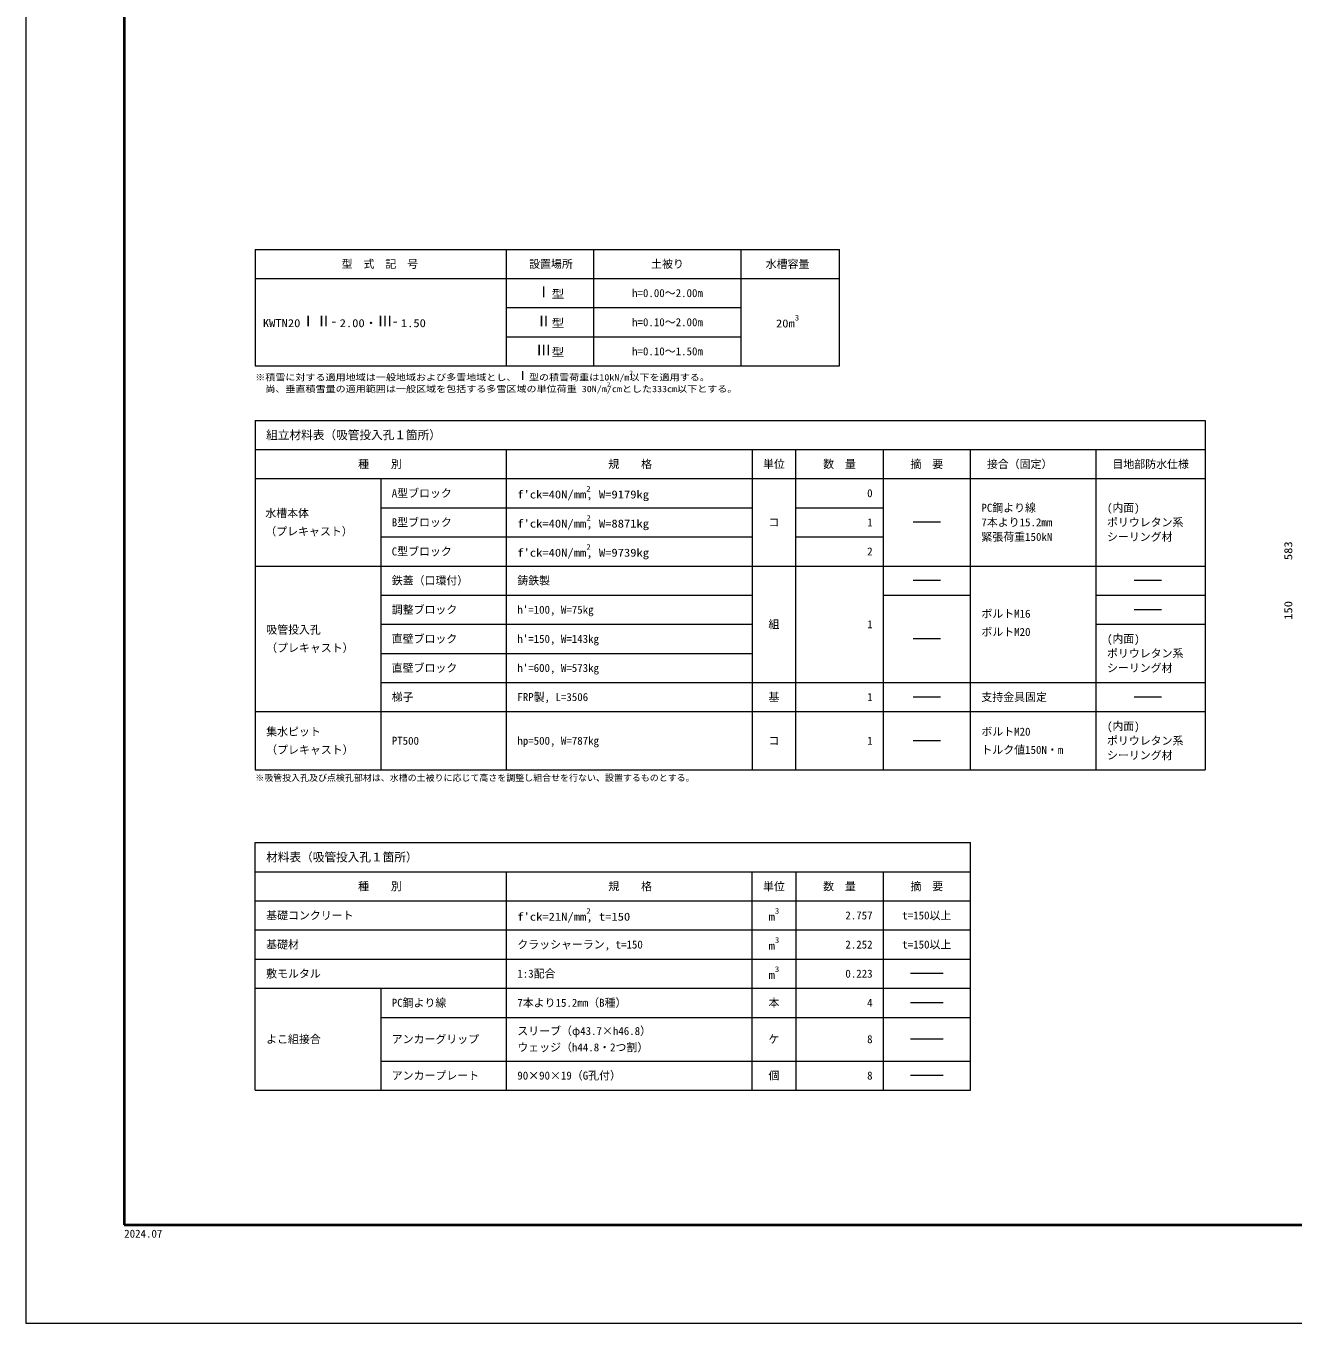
# Model space of a CAD drawing. Units: millimetres at full size; details may follow other scales. Extents: x 0 to 33600, y 55520 to 79280.
# Drawn here: x 0 to 11604, y 55520 to 67400 of the extents above; entities that cross this region are included whole.
import ezdxf
from ezdxf.enums import TextEntityAlignment as Align

# ---------------------------------------------------------------- set-up
doc = ezdxf.new("R2010")
doc.units = ezdxf.units.MM
doc.header["$LTSCALE"] = 80.0044
for name, color, linetype, lineweight in [('Defpoints_5', 5, 'Continuous', 13), ('図枠', 1, 'Continuous', 40), ('寸法', 6, 'Continuous', 13), ('文字', 2, 'Continuous', 13)]:
    doc.layers.add(name, color=color, linetype=linetype, lineweight=lineweight)
doc.styles.add('ＭＳ ゴシック', font='')
doc.styles.add('ＭＳ Ｐゴシック', font='')
doc.styles.get('ＭＳ ゴシック').set_extended_font_data('MS Gothic')
doc.styles.get('ＭＳ Ｐゴシック').set_extended_font_data('MS PGothic')

msp = doc.modelspace()

# ---------------------------------------------------------------- linework, layer by layer
at = {"layer": 'Defpoints_5'}
msp.add_lwpolyline([(0, 55520), (33600, 55520), (33600, 79280), (0, 79280)], close=True, dxfattribs=at)
at = {"layer": '図枠'}
msp.add_lwpolyline([(900, 56420), (32700, 56420), (32700, 78380), (900, 78380)], close=True, dxfattribs=at)
at = {"layer": '文字', "color": 3}
for p, q in [((2100, 65353.33), (2100, 64286.67)), ((2100, 65353.33), (7450, 65353.33)), ((4400, 64286.67), (4400, 65353.33)), ((5200, 64286.67), (5200, 65353.33)), ((6550, 64286.67), (6550, 65353.33)), ((7450, 64286.67), (7450, 65353.33)), ((2100, 65086.67), (7450, 65086.67)), ((2100, 64286.67), (7450, 64286.67)), ((2100, 63787), (10800, 63787)), ((2100, 63787), (2100, 60586.67)), ((10800, 63787), (10800, 60586.67)), ((2100, 63520.33), (10800, 63520.33)), ((4400, 60586.67), (4400, 63520.33)), ((6650, 63520.33), (6650, 60586.67)), ((7050, 60586.67), (7050, 63520.33)), ((7850, 63520.33), (7850, 60586.67)), ((8650, 60586.67), (8650, 63520.33)), ((9800, 60586.67), (9800, 63520.33)), ((2100, 63253.67), (10800, 63253.67)), ((3250, 63253.67), (3250, 60586.67)), ((2100, 62453.67), (10800, 62453.67)), ((2100, 61120), (10800, 61120)), ((2100, 60586.67), (10800, 60586.67)), ((2100, 57653), (2100, 59920)), ((2100, 59920), (8650, 59920)), ((8650, 57653), (8650, 59920)), ((2100, 59653.33), (8650, 59653.33)), ((4400, 57653), (4400, 59653.33)), ((6650, 57653), (6650, 59653.33)), ((7050, 59653.33), (7050, 57653)), ((7850, 59653.33), (7850, 57653)), ((2100, 59386.67), (8650, 59386.67)), ((2100, 59120), (8650, 59120)), ((2100, 58853.33), (8650, 58853.33)), ((2100, 58586.67), (8650, 58586.67)), ((3250, 58586.67), (3250, 57653)), ((2100, 57653), (8650, 57653))]:
    msp.add_line(p, q, dxfattribs=at)
at = {"layer": '文字', "color": 4}
for p, q in [((4400, 64820), (5200, 64820)), ((5200, 64820), (6550, 64820)), ((4400, 64553.33), (5200, 64553.33)), ((5200, 64553.33), (6550, 64553.33)), ((3250, 62987), (6650, 62987)), ((7050, 62987), (7850, 62987)), ((3250, 62720.33), (6650, 62720.33)), ((7050, 62720.33), (7850, 62720.33)), ((3250, 62187), (6650, 62187)), ((7850, 62187), (8650, 62187)), ((9800, 62187), (10800, 62187)), ((3250, 61920), (6650, 61920)), ((9800, 61920), (10800, 61920)), ((3250, 61653.33), (6650, 61653.33)), ((3250, 61386.67), (10800, 61386.67)), ((3250, 58320), (8650, 58320)), ((3250, 57920), (8650, 57920))]:
    msp.add_line(p, q, dxfattribs=at)
at = {"layer": '文字'}
for p, q in [((8375, 62853.67), (8125, 62853.67)), ((8375, 62320.33), (8125, 62320.33)), ((10400, 62320.33), (10150, 62320.33)), ((10400, 62053.33), (10150, 62053.33)), ((8375, 61786.67), (8125, 61786.67)), ((8375, 61253.33), (8125, 61253.33)), ((10400, 61253.33), (10150, 61253.33)), ((8375, 60853.33), (8125, 60853.33)), ((8400, 58720), (8100, 58720)), ((8400, 58453.33), (8100, 58453.33)), ((8400, 58120), (8100, 58120)), ((8400, 57786.67), (8100, 57786.67))]:
    msp.add_line(p, q, dxfattribs=at)

# ---------------------------------------------------------------- texts
at = {"layer": '寸法', "style": 'ＭＳ ゴシック', "width": 1.15}
for s, p in [('583', (11560, 62593.5)), ('150', (11560, 62047))]:
    msp.add_text(s, height=73.31, rotation=90, dxfattribs=at).set_placement(p, align=Align.MIDDLE_CENTER)
at = {"layer": '文字', "style": 'ＭＳ ゴシック'}
for s, p in [('型\u3000式\u3000記\u3000号', (3241.67, 65220)), ('設置場所', (4808, 65220)), ('土被り', (5875, 65220)), ('水槽容量', (6975, 65220)), ('h=0.00～2.00m', (5875, 64953.33)), ('h=0.10～2.00m', (5875, 64686.67)), ('h=0.10～1.50m', (5875, 64420)), ('種\u3000\u3000別', (3241.67, 63387)), ('規\u3000\u3000格', (5533.33, 63387)), ('単位', (6850, 63387)), ('数\u3000量', (7450, 63387)), ('摘\u3000要', (8250, 63387)), ('接合（固定）', (9100, 63387)), ('目地部防水仕様', (10300, 63387)), ('コ', (6850, 62853.67)), ('組', (6850, 61920)), ('基', (6850, 61253.33)), ('コ', (6850, 60853.33)), ('種\u3000\u3000別', (3241.67, 59520)), ('規\u3000\u3000格', (5533.33, 59520)), ('単位', (6850, 59520)), ('数\u3000量', (7450, 59520)), ('摘\u3000要', (8250, 59520)), ('t=150以上', (8250, 59253.33)), ('t=150以上', (8250, 58986.67)), ('本', (6850, 58453.33)), ('ケ', (6850, 58120)), ('個', (6850, 57786.67))]:
    msp.add_text(s, height=73.31, dxfattribs=at).set_placement(p, align=Align.MIDDLE_CENTER)
at = {"layer": '文字'}
for s, height, style, width, p in [('Ⅰ', 98.97, 'ＭＳ Ｐゴシック', 1.05, (4670.75, 64885.83)), ('型', 73.31, 'ＭＳ ゴシック', 1.15, (4814.25, 64885.83)), ('ⅠⅡ-', 98.97, 'ＭＳ Ｐゴシック', 1.05, (2514.21, 64619.17)), ('Ⅲ-', 98.97, 'ＭＳ Ｐゴシック', 1.05, (3217.96, 64619.17)), ('Ⅱ', 98.97, 'ＭＳ Ｐゴシック', 1.05, (4670.75, 64619.17)), ('3', 51.32, 'ＭＳ ゴシック', 1.15, (7041.12, 64686.67)), ('KWTN20', 73.31, 'ＭＳ ゴシック', 1.15, (2169.21, 64619.17)), ('2.00・', 73.31, 'ＭＳ ゴシック', 1.15, (2872.96, 64619.17)), ('1.50', 73.31, 'ＭＳ ゴシック', 1.15, (3433.21, 64619.17)), ('型', 73.31, 'ＭＳ ゴシック', 1.15, (4814.25, 64619.17)), ('20m', 73.31, 'ＭＳ ゴシック', 1.15, (6868.62, 64616.67)), ('Ⅲ', 98.97, 'ＭＳ Ｐゴシック', 1.05, (4670.75, 64352.5)), ('型', 73.31, 'ＭＳ ゴシック', 1.15, (4814.25, 64352.5)), ("f'ck=40N/mm", 73.31, 'ＭＳ ゴシック', 1.15, (4500, 63050.33)), ('2', 51.32, 'ＭＳ ゴシック', 1.15, (5132.5, 63120.33)), (', W=9179kg', 73.31, 'ＭＳ ゴシック', 1.15, (5132.5, 63050.33)), ("f'ck=40N/mm", 73.31, 'ＭＳ ゴシック', 1.15, (4500, 62783.67)), ('2', 51.32, 'ＭＳ ゴシック', 1.15, (5132.5, 62853.67)), (', W=8871kg', 73.31, 'ＭＳ ゴシック', 1.15, (5132.5, 62783.67)), ("f'ck=40N/mm", 73.31, 'ＭＳ ゴシック', 1.15, (4500, 62517)), ('2', 51.32, 'ＭＳ ゴシック', 1.15, (5132.5, 62587)), (', W=9739kg', 73.31, 'ＭＳ ゴシック', 1.15, (5132.5, 62517)), ("f'ck=21N/mm", 73.31, 'ＭＳ ゴシック', 1.15, (4500, 59183.33)), ('2', 51.32, 'ＭＳ ゴシック', 1.15, (5132.5, 59253.33)), ('3', 51.32, 'ＭＳ ゴシック', 1.15, (6858.62, 59253.33)), (', t=150', 73.31, 'ＭＳ ゴシック', 1.15, (5132.5, 59183.33)), ('m', 73.31, 'ＭＳ ゴシック', 1.15, (6801.12, 59183.33)), ('3', 51.32, 'ＭＳ ゴシック', 1.15, (6858.62, 58986.67)), ('m', 73.31, 'ＭＳ ゴシック', 1.15, (6801.12, 58916.67)), ('m', 73.31, 'ＭＳ ゴシック', 1.15, (6801.12, 58650)), ('3', 51.32, 'ＭＳ ゴシック', 1.15, (6858.62, 58720))]:
    msp.add_text(s, height=height, dxfattribs=dict(at, style=style, width=width)).set_placement(p, align=Align.BOTTOM_LEFT)
at = {"layer": '文字', "color": 4}
for s, height, style, width, p in [('※積雪に対する適用地域は一般地域および多雪地域とし、', 58.65, 'ＭＳ ゴシック', 1.15, (2100, 64134.67)), ('Ⅰ', 79.18, 'ＭＳ Ｐゴシック', 1.05, (4492, 64134.67)), ('型の積雪荷重は10kN/m', 58.65, 'ＭＳ ゴシック', 1.15, (4606.8, 64134.67)), ('2', 41.06, 'ＭＳ ゴシック', 1.15, (5526.8, 64190.67)), ('以下を適用する。', 58.65, 'ＭＳ ゴシック', 1.15, (5526.8, 64134.67)), ('\u3000尚、垂直積雪量の適用範囲は一般区域を包括する多雪区域の単位荷重 30N/m', 58.65, 'ＭＳ ゴシック', 1.15, (2100, 64028.27)), ('2', 41.06, 'ＭＳ ゴシック', 1.15, (5320, 64084.27)), ('/cmとした333cm以下とする。', 58.65, 'ＭＳ ゴシック', 1.15, (5320, 64028.27))]:
    msp.add_text(s, height=height, dxfattribs=dict(at, style=style, width=width)).set_placement(p, align=Align.BOTTOM_LEFT)
at = {"layer": '文字', "style": 'ＭＳ ゴシック'}
for s, height, p in [('組立材料表（吸管投入孔１箇所）', 78.2, (2200, 63653.67)), ('A型ブロック', 73.31, (3350, 63120.33)), ('水槽本体', 73.31, (2192.17, 62937)), ('PC鋼より線', 73.31, (8750, 62987)), ('(内面)', 73.31, (9900, 62987)), ('B型ブロック', 73.31, (3350, 62853.67)), ('7本より15.2mm', 73.31, (8750, 62853.67)), ('ポリウレタン系', 73.31, (9900, 62853.67)), ('（プレキャスト）', 73.31, (2192.17, 62770.33)), ('緊張荷重150kN', 73.31, (8750, 62720.33)), ('シーリング材', 73.31, (9900, 62720.33)), ('C型ブロック', 73.31, (3350, 62587)), ('鉄蓋（口環付）', 73.31, (3350, 62320.33)), ('鋳鉄製', 73.31, (4500, 62320.33)), ('調整ブロック', 73.31, (3350, 62053.67)), ("h'=100, W=75kg", 73.31, (4500, 62053.67)), ('吸管投入孔', 73.31, (2200, 61870)), ('直壁ブロック', 73.31, (3350, 61786.67)), ("h'=150, W=143kg", 73.31, (4500, 61786.67)), ('(内面)', 73.31, (9900, 61786.67)), ('（プレキャスト）', 73.31, (2200, 61703.33)), ('ポリウレタン系', 73.31, (9900, 61653.33)), ('直壁ブロック', 73.31, (3350, 61520)), ("h'=600, W=573kg", 73.31, (4500, 61520)), ('シーリング材', 73.31, (9900, 61520)), ('梯子', 73.31, (3350, 61253.33)), ('FRP製, L=3506', 73.31, (4500, 61253.33)), ('支持金具固定', 73.31, (8750, 61253.33)), ('集水ピット', 73.31, (2200, 60936.67)), ('ボルトM20', 73.31, (8750, 60936.67)), ('(内面)', 73.31, (9900, 60986.67)), ('PT500', 73.31, (3350, 60853.33)), ('hp=500, W=787kg', 73.31, (4500, 60853.33)), ('ポリウレタン系', 73.31, (9900, 60853.33)), ('（プレキャスト）', 73.31, (2200, 60770)), ('トルク値150N・m', 73.31, (8750, 60770)), ('シーリング材', 73.31, (9900, 60720)), ('材料表（吸管投入孔１箇所）', 78.2, (2200, 59786.67)), ('基礎コンクリート', 73.31, (2200, 59253.33)), ('基礎材', 73.31, (2200, 58986.67)), ('クラッシャーラン, t=150', 73.31, (4500, 58986.67)), ('敷モルタル', 73.31, (2200, 58720)), ('1:3配合', 73.31, (4500, 58720)), ('PC鋼より線', 73.31, (3350, 58453.33)), ('7本より15.2mm（B種）', 73.31, (4500, 58453.33)), ('スリーブ（φ43.7×h46.8）', 73.31, (4500, 58195)), ('よこ組接合', 73.31, (2200, 58119.83)), ('アンカーグリップ', 73.31, (3350, 58120)), ('ウェッジ（h44.8・2つ割）', 73.31, (4500, 58045)), ('アンカープレート', 73.31, (3350, 57786.67)), ('90×90×19（G孔付）', 73.31, (4500, 57786.67))]:
    msp.add_text(s, height=height, dxfattribs=at).set_placement(p, align=Align.MIDDLE_LEFT)
for s, p in [('0', (7753.33, 63120.33)), ('1', (7753.33, 62853.67)), ('2', (7753.33, 62587)), ('1', (7753.33, 61920)), ('1', (7753.33, 61253.33)), ('1', (7753.33, 60853.33)), ('2.757', (7753.33, 59253.33)), ('2.252', (7753.33, 58986.67)), ('0.223', (7753.33, 58720)), ('4', (7753.33, 58453.33)), ('8', (7753.33, 58120)), ('8', (7753.33, 57786.67))]:
    msp.add_text(s, height=73.31, dxfattribs=at).set_placement(p, align=Align.MIDDLE_RIGHT)
for s, p in [('ボルトM16', (8750, 62053.33)), ('ボルトM20', (8750, 61886.67))]:
    msp.add_text(s, height=73.31, dxfattribs=at).set_placement(p, align=Align.TOP_LEFT)
at = {"layer": '文字', "color": 4, "style": 'ＭＳ ゴシック'}
msp.add_text('※吸管投入孔及び点検孔部材は、水槽の土被りに応じて高さを調整し組合せを行ない、設置するものとする。', height=58.65, dxfattribs=at).set_placement((2100, 60466.67), align=Align.BOTTOM_LEFT)
at = {"layer": '文字', "style": 'ＭＳ ゴシック'}
msp.add_text('2024.07', height=73.31, dxfattribs=at).set_placement((900, 56280), align=Align.BOTTOM_LEFT)

doc.saveas('drawing.dxf')
